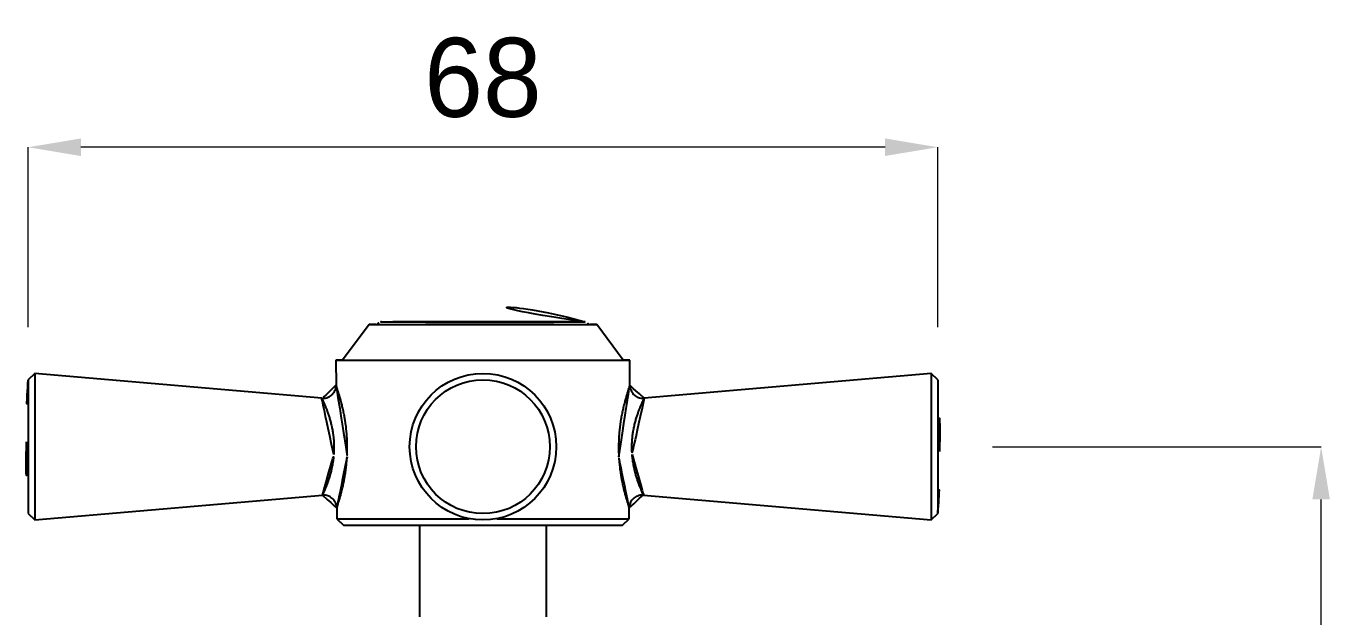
# Model space of a CAD drawing. Extents: x 16296677672 to 16296678106, y -37409616503 to -37409616185.
# Drawn here: x 16296677752.8 to 16296677851.8, y -37409616349.2 to -37409616304.3 of the extents above; entities that cross this region are included whole.
import ezdxf

# ---------------------------------------------------------------- set-up
doc = ezdxf.new("R2010")
doc.units = 0
doc.header["$LTSCALE"] = 10
doc.header["$MEASUREMENT"] = 0
doc.header["$PDMODE"] = 3
doc.header["$PDSIZE"] = -10
doc.layers.get('0').update_dxf_attribs({"linetype": 'CONTINUOUS'})
doc.layers.get('DEFPOINTS').update_dxf_attribs({"linetype": 'CONTINUOUS'})
doc.layers.add('DWG', color=7, linetype='CONTINUOUS')
doc.styles.add('Daelim Dimension', font='')
doc.styles.get('Daelim Dimension').set_extended_font_data('나눔고딕')
doc.dimstyles.new('DEFAULT', dxfattribs={"dimscale": 2, "dimtxt": 2, "dimasz": 2, "dimexe": 0, "dimexo": 2, "dimgap": 1, "dimtad": 1, "dimdec": 1, "dimzin": 9, "dimdsep": 46, "dimtxsty": 'Daelim Dimension', "dimcen": 0.5, "dimclrd": 252, "dimclre": 252, "dimclrt": 3, "dimadec": 1, "dimazin": 0, "dimtfac": 1, "dimtdec": 1, "dimtix": 1, "dimtmove": 0, "dimatfit": 3, "dimfxl": 1, "dimtolj": 1, "dimtzin": 1, "dimlwd": 9, "dimlwe": 9, "dimarcsym": 0})

# ---------------------------------------------------------------- blocks, each defined once
blk = doc.blocks.new('*D92')
at = {"color": 5, "lineweight": 9, "ltscale": 0.5, "transparency": 16777216}
for p, q in [((16296677826.205391, -37409616336.265823), (16296677851.151831, -37409616336.265823)), ((16296677851.151831, -37409616383.218193), (16296677851.151831, -37409616340.265823)), ((16296677791.52178, -37409616387.218193), (16296677851.151831, -37409616387.218193))]:
    blk.add_line(p, q, dxfattribs=at)
at = {"color": 5, "ltscale": 0.5, "transparency": 16777216}
for points in [[(16296677850.485161, -37409616340.265823), (16296677851.818501, -37409616340.265823), (16296677851.151831, -37409616336.265823)], [(16296677850.485161, -37409616383.218193), (16296677851.818501, -37409616383.218193), (16296677851.151831, -37409616387.218193)]]:
    blk.add_solid(points, dxfattribs=at)
at = {"layer": 'DEFPOINTS', "color": 0, "ltscale": 0.5, "transparency": 16777216}
for p in [(16296677822.205391, -37409616336.265823), (16296677851.151831, -37409616336.265823), (16296677787.52178, -37409616387.218193)]:
    blk.add_point(p, dxfattribs=at)
at = {"color": 7, "ltscale": 0.5, "transparency": 16777216, "insert": (16296677845.885719, -37409616361.730659), "char_height": 6, "attachment_point": 5, "rotation": 90, "style": 'Daelim Dimension'}
blk.add_mtext('\\A1;60~67', dxfattribs=at)
blk = doc.blocks.new('*D93')
at = {"color": 5, "lineweight": 9, "ltscale": 0.5, "transparency": 16777216}
for p, q in [((16296677752.999519, -37409616327.184937), (16296677752.999519, -37409616313.519409)), ((16296677818.04402, -37409616313.519409), (16296677756.999519, -37409616313.519409)), ((16296677822.04402, -37409616327.184937), (16296677822.04402, -37409616313.519409))]:
    blk.add_line(p, q, dxfattribs=at)
at = {"color": 5, "ltscale": 0.5, "transparency": 16777216}
for points in [[(16296677756.999519, -37409616312.852753), (16296677756.999519, -37409616314.186073), (16296677752.999519, -37409616313.519409)], [(16296677818.04402, -37409616312.852753), (16296677818.04402, -37409616314.186073), (16296677822.04402, -37409616313.519409)]]:
    blk.add_solid(points, dxfattribs=at)
at = {"layer": 'DEFPOINTS', "color": 0, "ltscale": 0.5, "transparency": 16777216}
for p in [(16296677752.999519, -37409616313.519409), (16296677752.999519, -37409616331.184937), (16296677822.04402, -37409616331.184937)]:
    blk.add_point(p, dxfattribs=at)
at = {"color": 7, "ltscale": 0.5, "transparency": 16777216, "insert": (16296677787.52177, -37409616308.253311), "char_height": 6, "attachment_point": 5, "style": 'Daelim Dimension'}
blk.add_mtext('\\A1;68', dxfattribs=at)

msp = doc.modelspace()

# ---------------------------------------------------------------- linework, layer by layer
at = {"layer": 'DWG', "color": 0}
for p, q in [((16296677778.885889, -37409616326.985298), (16296677776.86804, -37409616329.692459)), ((16296677779.393881, -37409616326.982643), (16296677778.885889, -37409616326.985298)), ((16296677778.885889, -37409616326.985298), (16296677796.15765, -37409616326.985298)), ((16296677779.393881, -37409616326.982643), (16296677795.64966, -37409616326.982643)), ((16296677779.7584, -37409616326.785141), (16296677779.75802, -37409616326.785461)), ((16296677795.285549, -37409616326.785553), (16296677795.28554, -37409616326.7855)), ((16296677796.15765, -37409616326.985298), (16296677795.64966, -37409616326.982643)), ((16296677798.17551, -37409616329.692459), (16296677796.15765, -37409616326.985298)), ((16296677776.86804, -37409616329.692459), (16296677776.360041, -37409616329.695122)), ((16296677776.360041, -37409616329.695122), (16296677776.370001, -37409616331.596649)), ((16296677776.360041, -37409616329.695122), (16296677798.6835, -37409616329.695122)), ((16296677776.86804, -37409616329.692459), (16296677798.17551, -37409616329.692459)), ((16296677798.6835, -37409616329.695122), (16296677798.17551, -37409616329.692459)), ((16296677798.67354, -37409616331.597137), (16296677798.6835, -37409616329.695122)), ((16296677753.504299, -37409616330.700951), (16296677752.999531, -37409616331.184898)), ((16296677752.999531, -37409616331.184898), (16296677752.999531, -37409616341.346718)), ((16296677775.28866, -37409616332.585739), (16296677753.504299, -37409616330.700951)), ((16296677753.504299, -37409616330.700951), (16296677753.504299, -37409616341.830673)), ((16296677821.539249, -37409616330.700951), (16296677799.75334, -37409616332.585876)), ((16296677822.04402, -37409616331.184898), (16296677821.539249, -37409616330.700951)), ((16296677821.539249, -37409616330.700951), (16296677821.539249, -37409616336.265808)), ((16296677822.04402, -37409616331.184898), (16296677822.04402, -37409616336.265808)), ((16296677752.83816, -37409616335.904068), (16296677752.83816, -37409616336.627548)), ((16296677821.539249, -37409616336.265808), (16296677821.539249, -37409616341.830673)), ((16296677822.04402, -37409616336.265808), (16296677822.04402, -37409616341.346718)), ((16296677822.205379, -37409616336.627548), (16296677822.205379, -37409616335.904068)), ((16296677753.504299, -37409616341.830673), (16296677775.338711, -37409616339.941544)), ((16296677799.704109, -37409616339.941483), (16296677821.539249, -37409616341.830673)), ((16296677776.418819, -37409616340.919937), (16296677776.423059, -37409616341.7304)), ((16296677798.62048, -37409616341.7304), (16296677798.624741, -37409616340.916496)), ((16296677752.999531, -37409616341.346718), (16296677753.504299, -37409616341.830673)), ((16296677776.423059, -37409616341.7304), (16296677776.93371, -37409616342.235733)), ((16296677776.423059, -37409616341.7304), (16296677786.470779, -37409616341.7304)), ((16296677788.573851, -37409616341.7304), (16296677798.62048, -37409616341.7304)), ((16296677798.109831, -37409616342.235733), (16296677798.62048, -37409616341.7304)), ((16296677821.539249, -37409616341.830673), (16296677822.04402, -37409616341.346718)), ((16296677776.93371, -37409616342.235733), (16296677798.109831, -37409616342.235733)), ((16296677782.69577, -37409616342.235893), (16296677782.69577, -37409616349.193832)), ((16296677792.347771, -37409616349.193832), (16296677792.347771, -37409616342.235893))]:
    msp.add_line(p, q, dxfattribs=at)
for radius in [5.564859, 5.08091]:
    msp.add_circle((16296677787.52177, -37409616336.265808), radius, dxfattribs=at)
for centre, radius, start, end in [((16296677787.52177, -37409616353.095619), 27.432, 73.56223226, 106.43776774), ((16296677821.926161, -37409616335.904068), 69.088, 176.08330291, 180), ((16296677753.11738, -37409616335.904068), 69.088, 0, 3.91669709), ((16296677821.926161, -37409616336.627548), 69.088, 180, 183.91669709), ((16296677753.11738, -37409616336.627548), 69.088, 356.08330291, 0)]:
    msp.add_arc(centre, radius, start, end, dxfattribs=at)
for start_param, end_param in [(0, 6.279161559), (3.139251294, 6.283185307), (0.001468695, 6.283185307)]:
    msp.add_ellipse((16296677787.52177, -37409616326.785553), major_axis=(7.763774, 0), ratio=0.005235964, start_param=start_param, end_param=end_param, dxfattribs=at)
for points, knots in [([(16296677779.61241, -37409616326.856293), (16296677779.609751, -37409616326.857712), (16296677779.5665, -37409616326.881668), (16296677779.50024, -37409616326.953812), (16296677779.45241, -37409616327.0326), (16296677779.435671, -37409616327.070648)], [0, 0, 0, 0, 0.033802781, 0.555177979, 1, 1, 1, 1]), ([(16296677795.567881, -37409616326.996117), (16296677795.567881, -37409616326.996117), (16296677795.544161, -37409616326.957962), (16296677795.51556, -37409616326.919693), (16296677795.478661, -37409616326.893051), (16296677795.47673, -37409616326.891693)], [0, 0, 0, 0, 0.000013683, 0.948146376, 1, 1, 1, 1]), ([(16296677776.363239, -37409616331.596573), (16296677776.365931, -37409616331.628326), (16296677776.369419, -37409616331.761162), (16296677776.292549, -37409616332.020241), (16296677776.09119, -37409616332.318657), (16296677775.76889, -37409616332.528763), (16296677775.48325, -37409616332.605591), (16296677775.32295, -37409616332.582932), (16296677775.290251, -37409616332.576271)], [0, 0, 0, 0, 0.057802615, 0.244139066, 0.482646241, 0.702335227, 0.939691776, 1, 1, 1, 1]), ([(16296677776.36993, -37409616331.583801), (16296677776.369949, -37409616331.583832), (16296677776.3715, -37409616331.588303), (16296677776.375681, -37409616331.600403), (16296677776.37694, -37409616331.604027), (16296677776.37982, -37409616331.612381), (16296677776.381451, -37409616331.617104), (16296677776.386881, -37409616331.632858), (16296677776.391199, -37409616331.645432), (16296677776.406151, -37409616331.689133), (16296677776.41877, -37409616331.72625), (16296677776.448771, -37409616331.815773), (16296677776.46615, -37409616331.868187), (16296677776.49052, -37409616331.943192), (16296677776.495529, -37409616331.958656), (16296677776.5058, -37409616331.99057), (16296677776.51108, -37409616332.007027), (16296677776.52722, -37409616332.057663), (16296677776.53837, -37409616332.093002), (16296677776.57288, -37409616332.203644), (16296677776.59726, -37409616332.283524), (16296677776.648001, -37409616332.454964), (16296677776.67436, -37409616332.546509), (16296677776.714861, -37409616332.692482), (16296677776.72851, -37409616332.742577), (16296677776.749161, -37409616332.819901), (16296677776.756069, -37409616332.846046), (16296677776.769871, -37409616332.898804), (16296677776.77677, -37409616332.925423), (16296677776.811199, -37409616333.059853), (16296677776.83857, -37409616333.171478), (16296677776.892281, -37409616333.402573), (16296677776.918619, -37409616333.522057), (16296677776.96958, -37409616333.768852), (16296677776.9942, -37409616333.896156), (16296677777.02347, -37409616334.060333), (16296677777.029249, -37409616334.093384), (16296677777.040581, -37409616334.159668), (16296677777.057261, -37409616334.259483), (16296677777.073009, -37409616334.360451), (16296677777.103149, -37409616334.563904), (16296677777.13974, -37409616334.839203), (16296677777.168261, -37409616335.122528), (16296677777.186279, -37409616335.338097), (16296677777.191719, -37409616335.410477), (16296677777.199011, -37409616335.519821), (16296677777.20129, -37409616335.556427), (16296677777.20554, -37409616335.629761), (16296677777.20751, -37409616335.666428), (16296677777.21656, -37409616335.849716), (16296677777.22596, -37409616336.142906), (16296677777.22518, -37409616336.435928), (16296677777.220791, -37409616336.655617), (16296677777.21764, -37409616336.765457), (16296677777.21307, -37409616336.875267), (16296677777.209709, -37409616336.948471), (16296677777.207861, -37409616336.9851), (16296677777.20587, -37409616337.02166)], [0, 0, 0, 0, 0.041022086, 0.041022086, 0.055124702, 0.055124702, 0.069227319, 0.069227319, 0.097432551, 0.097432551, 0.153843017, 0.153843017, 0.210253482, 0.210253482, 0.224356099, 0.224356099, 0.238458715, 0.238458715, 0.266663948, 0.266663948, 0.323074413, 0.323074413, 0.379484879, 0.379484879, 0.407690112, 0.407690112, 0.421792728, 0.421792728, 0.435895345, 0.435895345, 0.49230581, 0.49230581, 0.548716276, 0.548716276, 0.605126741, 0.605126741, 0.619229358, 0.619229358, 0.633331974, 0.661537207, 0.661537207, 0.717947672, 0.774358138, 0.774358138, 0.802563371, 0.802563371, 0.816665987, 0.816665987, 0.830768603, 0.830768603, 0.887179069, 0.943589534, 0.943589534, 0.971794767, 0.985897384, 0.985897384, 1, 1, 1, 1]), ([(16296677797.837681, -37409616337.02166), (16296677797.829691, -37409616336.875427), (16296677797.82423, -37409616336.729141), (16296677797.818371, -37409616336.436417), (16296677797.817579, -37409616336.143547), (16296677797.82696, -37409616335.850403), (16296677797.836, -37409616335.667099), (16296677797.837971, -37409616335.630402), (16296677797.842211, -37409616335.557152), (16296677797.84903, -37409616335.447639), (16296677797.85718, -37409616335.339218), (16296677797.87516, -37409616335.123817), (16296677797.90365, -37409616334.840424), (16296677797.9403, -37409616334.564537), (16296677797.97053, -37409616334.360474), (16296677797.98106, -37409616334.292931), (16296677797.997511, -37409616334.192329), (16296677798.00309, -37409616334.158943), (16296677798.01441, -37409616334.092697), (16296677798.043131, -37409616333.928307), (16296677798.07379, -37409616333.769753), (16296677798.12463, -37409616333.523438), (16296677798.150961, -37409616333.403961), (16296677798.19129, -37409616333.230347), (16296677798.21167, -37409616333.144943), (16296677798.232269, -37409616333.061684), (16296677798.24605, -37409616333.00666), (16296677798.25296, -37409616332.979347), (16296677798.28751, -37409616332.844437), (16296677798.31493, -37409616332.742104), (16296677798.36861, -37409616332.548553), (16296677798.394871, -37409616332.457314), (16296677798.44549, -37409616332.286186), (16296677798.469851, -37409616332.206291), (16296677798.49865, -37409616332.113922), (16296677798.50432, -37409616332.095818), (16296677798.51549, -37409616332.060387), (16296677798.52099, -37409616332.04303), (16296677798.53714, -37409616331.992363), (16296677798.547409, -37409616331.96048), (16296677798.57663, -37409616331.870522), (16296677798.594, -37409616331.818092), (16296677798.624029, -37409616331.728432), (16296677798.63669, -37409616331.6912), (16296677798.651739, -37409616331.647186), (16296677798.656099, -37409616331.634506), (16296677798.6616, -37409616331.618538), (16296677798.66326, -37409616331.613724), (16296677798.66622, -37409616331.605141), (16296677798.667521, -37409616331.601387), (16296677798.671961, -37409616331.588539), (16296677798.673611, -37409616331.583794), (16296677798.673611, -37409616331.583801)], [0, 0, 0, 0, 0.056330643, 0.056330643, 0.112661287, 0.16899193, 0.16899193, 0.183074591, 0.183074591, 0.197157252, 0.225322574, 0.225322574, 0.281653217, 0.337983861, 0.337983861, 0.366149182, 0.366149182, 0.380231843, 0.380231843, 0.394314504, 0.450645147, 0.450645147, 0.506975791, 0.506975791, 0.535141113, 0.549223773, 0.549223773, 0.563306434, 0.563306434, 0.619637078, 0.619637078, 0.675967721, 0.675967721, 0.732298364, 0.732298364, 0.746381025, 0.746381025, 0.760463686, 0.760463686, 0.788629008, 0.788629008, 0.844959651, 0.844959651, 0.901290295, 0.901290295, 0.929455616, 0.929455616, 0.943538277, 0.943538277, 0.957620938, 0.957620938, 1, 1, 1, 1]), ([(16296677799.75432, -37409616332.573868), (16296677799.66588, -37409616332.586327), (16296677799.46076, -37409616332.587402), (16296677799.155149, -37409616332.467552), (16296677798.908369, -37409616332.256706), (16296677798.758739, -37409616332.020576), (16296677798.691231, -37409616331.802147), (16296677798.66927, -37409616331.6623), (16296677798.67341, -37409616331.598473), (16296677798.673479, -37409616331.597527)], [0, 0, 0, 0, 0.157800838, 0.37856914, 0.580769651, 0.744504481, 0.88280793, 0.998271169, 1, 1, 1, 1]), ([(16296677776.19227, -37409616336.861992), (16296677776.201481, -37409616336.741638), (16296677776.207661, -37409616336.621246), (16296677776.213921, -37409616336.380371), (16296677776.214081, -37409616336.13942), (16296677776.202009, -37409616335.898308), (16296677776.19066, -37409616335.747559), (16296677776.18819, -37409616335.717369), (16296677776.182911, -37409616335.65731), (16296677776.174471, -37409616335.56765), (16296677776.164499, -37409616335.479202), (16296677776.14262, -37409616335.303902), (16296677776.108339, -37409616335.074379), (16296677776.065121, -37409616334.852928), (16296677776.02981, -37409616334.689827), (16296677776.017559, -37409616334.635963), (16296677775.99218, -37409616334.529213), (16296677775.979099, -37409616334.47657), (16296677775.939079, -37409616334.321671), (16296677775.911289, -37409616334.222099), (16296677775.8543, -37409616334.029968), (16296677775.8251, -37409616333.937424), (16296677775.766069, -37409616333.759193), (16296677775.736231, -37409616333.673523), (16296677775.699011, -37409616333.570824), (16296677775.691561, -37409616333.550484), (16296677775.676769, -37409616333.51046), (16296677775.65469, -37409616333.451309), (16296677775.633011, -37409616333.394791), (16296677775.59029, -37409616333.285233), (16296677775.562679, -37409616333.216797), (16296677775.50992, -37409616333.08918), (16296677775.484751, -37409616333.029991), (16296677775.45529, -37409616332.961998), (16296677775.449499, -37409616332.9487), (16296677775.43812, -37409616332.922707), (16296677775.432541, -37409616332.910042), (16296677775.416229, -37409616332.873138), (16296677775.405899, -37409616332.849983), (16296677775.376579, -37409616332.78476), (16296677775.359289, -37409616332.746971), (16296677775.32966, -37409616332.682808), (16296677775.317329, -37409616332.656441), (16296677775.305321, -37409616332.630898), (16296677775.30308, -37409616332.62616), (16296677775.298969, -37409616332.617439), (16296677775.297091, -37409616332.613457), (16296677775.292, -37409616332.602692), (16296677775.289351, -37409616332.597107), (16296677775.284981, -37409616332.587914), (16296677775.28376, -37409616332.585327), (16296677775.283751, -37409616332.585312)], [0, 0, 0, 0, 0.056671519, 0.056671519, 0.113343037, 0.170014556, 0.170014556, 0.184182436, 0.184182436, 0.198350315, 0.226686075, 0.226686075, 0.283357593, 0.340029112, 0.340029112, 0.368364871, 0.368364871, 0.396700631, 0.396700631, 0.45337215, 0.45337215, 0.510043668, 0.510043668, 0.566715187, 0.566715187, 0.580883067, 0.580883067, 0.595050946, 0.623386706, 0.623386706, 0.680058224, 0.680058224, 0.736729743, 0.736729743, 0.750897623, 0.750897623, 0.765065502, 0.765065502, 0.793401262, 0.793401262, 0.85007278, 0.85007278, 0.906744299, 0.906744299, 0.920912179, 0.920912179, 0.935080058, 0.935080058, 0.963415818, 0.963415818, 1, 1, 1, 1]), ([(16296677799.75979, -37409616332.585312), (16296677799.75979, -37409616332.585327), (16296677799.758459, -37409616332.588127), (16296677799.75478, -37409616332.595879), (16296677799.75359, -37409616332.598373), (16296677799.750851, -37409616332.604156), (16296677799.74929, -37409616332.60746), (16296677799.744089, -37409616332.618469), (16296677799.73991, -37409616332.627319), (16296677799.725349, -37409616332.658302), (16296677799.71294, -37409616332.68483), (16296677799.68322, -37409616332.749222), (16296677799.665899, -37409616332.787086), (16296677799.63658, -37409616332.852371), (16296677799.621071, -37409616332.887131), (16296677799.60437, -37409616332.92511), (16296677799.592979, -37409616332.951157), (16296677799.58716, -37409616332.964523), (16296677799.557619, -37409616333.032738), (16296677799.532431, -37409616333.092033), (16296677799.479719, -37409616333.219612), (16296677799.45219, -37409616333.287918), (16296677799.395479, -37409616333.433456), (16296677799.36631, -37409616333.510696), (16296677799.32926, -37409616333.612968), (16296677799.321831, -37409616333.633713), (16296677799.3069, -37409616333.675774), (16296677799.29941, -37409616333.697113), (16296677799.27701, -37409616333.76165), (16296677799.262119, -37409616333.805519), (16296677799.217739, -37409616333.93959), (16296677799.18854, -37409616334.032257), (16296677799.131639, -37409616334.224274), (16296677799.103951, -37409616334.323593), (16296677799.06414, -37409616334.477783), (16296677799.051161, -37409616334.530037), (16296677799.02589, -37409616334.63636), (16296677799.01358, -37409616334.690483), (16296677798.97823, -37409616334.853912), (16296677798.93498, -37409616335.075638), (16296677798.900749, -37409616335.305099), (16296677798.878929, -37409616335.480202), (16296677798.86898, -37409616335.568512), (16296677798.860571, -37409616335.657982), (16296677798.85531, -37409616335.717888), (16296677798.85285, -37409616335.748016), (16296677798.841511, -37409616335.898811), (16296677798.82946, -37409616336.139938), (16296677798.82963, -37409616336.380791), (16296677798.83433, -37409616336.561317), (16296677798.83666, -37409616336.621483), (16296677798.842831, -37409616336.74176), (16296677798.84667, -37409616336.801842), (16296677798.851271, -37409616336.861992)], [0, 0, 0, 0, 0.038049353, 0.038049353, 0.052195686, 0.052195686, 0.066342019, 0.066342019, 0.094634685, 0.094634685, 0.151220018, 0.151220018, 0.20780535, 0.20780535, 0.236098016, 0.250244349, 0.250244349, 0.264390682, 0.264390682, 0.320976014, 0.320976014, 0.377561346, 0.377561346, 0.434146678, 0.434146678, 0.448293011, 0.448293011, 0.462439344, 0.462439344, 0.490732011, 0.490732011, 0.547317343, 0.547317343, 0.603902675, 0.603902675, 0.632195341, 0.632195341, 0.660488007, 0.660488007, 0.717073339, 0.773658671, 0.773658671, 0.801951337, 0.81609767, 0.81609767, 0.830244004, 0.830244004, 0.886829336, 0.943414668, 0.943414668, 0.971707334, 0.971707334, 1, 1, 1, 1]), ([(16296677775.332701, -37409616339.94207), (16296677775.33271, -37409616339.942047), (16296677775.33304, -37409616339.94133), (16296677775.3342, -37409616339.938828), (16296677775.334881, -37409616339.937363), (16296677775.336611, -37409616339.933647), (16296677775.339741, -37409616339.926903), (16296677775.34445, -37409616339.916687), (16296677775.355921, -37409616339.891823), (16296677775.36627, -37409616339.869263), (16296677775.391991, -37409616339.812561), (16296677775.407351, -37409616339.778412), (16296677775.43387, -37409616339.71846), (16296677775.443291, -37409616339.697021), (16296677775.45825, -37409616339.662643), (16296677775.46339, -37409616339.650803), (16296677775.473869, -37409616339.626503), (16296677775.479219, -37409616339.614037), (16296677775.506491, -37409616339.550194), (16296677775.52997, -37409616339.494217), (16296677775.57951, -37409616339.372902), (16296677775.60557, -37409616339.307541), (16296677775.65958, -37409616339.16748), (16296677775.687531, -37409616339.092789), (16296677775.723221, -37409616338.993423), (16296677775.7304, -37409616338.973221), (16296677775.74478, -37409616338.932358), (16296677775.766359, -37409616338.870392), (16296677775.787901, -37409616338.806427), (16296677775.830811, -37409616338.675911), (16296677775.859171, -37409616338.585403), (16296677775.91461, -37409616338.397339), (16296677775.9417, -37409616338.299789), (16296677775.98077, -37409616338.147949), (16296677775.99353, -37409616338.096413), (16296677776.012211, -37409616338.017677), (16296677776.018339, -37409616337.991226), (16296677776.03038, -37409616337.938133), (16296677776.036289, -37409616337.911453), (16296677776.065269, -37409616337.777367), (16296677776.10795, -37409616337.558701), (16296677776.141979, -37409616337.331612), (16296677776.163771, -37409616337.15802), (16296677776.17042, -37409616337.099602), (16296677776.182369, -37409616336.981651), (16296677776.18767, -37409616336.922173), (16296677776.19227, -37409616336.861992)], [0, 0, 0, 0, 0.023466678, 0.023466678, 0.040904773, 0.040904773, 0.058342868, 0.093219058, 0.093219058, 0.162971439, 0.162971439, 0.232723819, 0.232723819, 0.267600009, 0.267600009, 0.285038104, 0.285038104, 0.302476199, 0.302476199, 0.372228579, 0.372228579, 0.441980959, 0.441980959, 0.511733339, 0.511733339, 0.529171434, 0.529171434, 0.546609529, 0.581485719, 0.581485719, 0.651238099, 0.651238099, 0.72099048, 0.72099048, 0.75586667, 0.75586667, 0.773304765, 0.773304765, 0.79074286, 0.79074286, 0.86049524, 0.93024762, 0.93024762, 0.96512381, 0.96512381, 1, 1, 1, 1]), ([(16296677777.20587, -37409616337.02166), (16296677777.20188, -37409616337.09478), (16296677777.197269, -37409616337.167648), (16296677777.186911, -37409616337.312134), (16296677777.18116, -37409616337.38382), (16296677777.162279, -37409616337.597252), (16296677777.132759, -37409616337.877487), (16296677777.09549, -37409616338.149193), (16296677777.064989, -37409616338.349709), (16296677777.054399, -37409616338.416008), (16296677777.03793, -37409616338.514633), (16296677777.032339, -37409616338.54734), (16296677777.02103, -37409616338.61219), (16296677776.99239, -37409616338.773041), (16296677776.96204, -37409616338.92765), (16296677776.91202, -37409616339.167107), (16296677776.886271, -37409616339.282898), (16296677776.84705, -37409616339.450546), (16296677776.827299, -37409616339.53286), (16296677776.807421, -37409616339.612846), (16296677776.794161, -37409616339.665657), (16296677776.78751, -37409616339.691841), (16296677776.754339, -37409616339.821053), (16296677776.72821, -37409616339.91851), (16296677776.677481, -37409616340.101723), (16296677776.65288, -37409616340.187462), (16296677776.60594, -37409616340.346977), (16296677776.583599, -37409616340.420738), (16296677776.55757, -37409616340.504997), (16296677776.55246, -37409616340.521461), (16296677776.54244, -37409616340.553558), (16296677776.537519, -37409616340.569229), (16296677776.52317, -37409616340.614754), (16296677776.51413, -37409616340.643143), (16296677776.488701, -37409616340.722397), (16296677776.473989, -37409616340.767464), (16296677776.449459, -37409616340.841904), (16296677776.43965, -37409616340.871277), (16296677776.428961, -37409616340.903198), (16296677776.426069, -37409616340.911797), (16296677776.422779, -37409616340.921547), (16296677776.42186, -37409616340.924294), (16296677776.420389, -37409616340.928673), (16296677776.41983, -37409616340.930313), (16296677776.419069, -37409616340.932564), (16296677776.41888, -37409616340.933121), (16296677776.41889, -37409616340.933113)], [0, 0, 0, 0, 0.035063616, 0.035063616, 0.070127231, 0.070127231, 0.140254463, 0.210381694, 0.210381694, 0.24544531, 0.24544531, 0.262977118, 0.262977118, 0.280508926, 0.350636157, 0.350636157, 0.420763389, 0.420763389, 0.455827005, 0.473358813, 0.473358813, 0.49089062, 0.49089062, 0.561017852, 0.561017852, 0.631145083, 0.631145083, 0.701272315, 0.701272315, 0.718804123, 0.718804123, 0.736335931, 0.736335931, 0.771399546, 0.771399546, 0.841526778, 0.841526778, 0.911654009, 0.911654009, 0.946717625, 0.946717625, 0.964249433, 0.964249433, 0.981781241, 0.981781241, 1, 1, 1, 1]), ([(16296677798.62466, -37409616340.933113), (16296677798.62466, -37409616340.933128), (16296677798.624491, -37409616340.932602), (16296677798.623409, -37409616340.92942), (16296677798.621969, -37409616340.925163), (16296677798.61763, -37409616340.91227), (16296677798.61475, -37409616340.903702), (16296677798.60408, -37409616340.871849), (16296677798.594259, -37409616340.84243), (16296677798.569679, -37409616340.76786), (16296677798.55493, -37409616340.722702), (16296677798.529449, -37409616340.643242), (16296677798.52039, -37409616340.614799), (16296677798.501209, -37409616340.553963), (16296677798.49118, -37409616340.521851), (16296677798.45993, -37409616340.420677), (16296677798.43754, -37409616340.346786), (16296677798.39045, -37409616340.186737), (16296677798.36574, -37409616340.100571), (16296677798.327459, -37409616339.962273), (16296677798.314501, -37409616339.914658), (16296677798.294821, -37409616339.840958), (16296677798.288219, -37409616339.815987), (16296677798.275009, -37409616339.765541), (16296677798.2684, -37409616339.740044), (16296677798.23535, -37409616339.61116), (16296677798.2089, -37409616339.503677), (16296677798.156691, -37409616339.280312), (16296677798.130939, -37409616339.164421), (16296677798.08083, -37409616338.924294), (16296677798.056471, -37409616338.800049), (16296677798.027361, -37409616338.639412), (16296677798.02161, -37409616338.607079), (16296677798.010321, -37409616338.542183), (16296677797.99366, -37409616338.44442), (16296677797.977871, -37409616338.345413), (16296677797.947571, -37409616338.145729), (16296677797.910509, -37409616337.875107), (16296677797.88113, -37409616337.595802), (16296677797.86232, -37409616337.383018), (16296677797.85372, -37409616337.275787), (16296677797.846411, -37409616337.167297), (16296677797.84182, -37409616337.094704), (16296677797.83967, -37409616337.058212), (16296677797.837681, -37409616337.02166)], [0, 0, 0, 0, 0.017697798, 0.017697798, 0.052780019, 0.052780019, 0.087862241, 0.087862241, 0.158026684, 0.158026684, 0.228191127, 0.228191127, 0.263273348, 0.263273348, 0.29835557, 0.29835557, 0.368520013, 0.368520013, 0.438684456, 0.438684456, 0.473766677, 0.473766677, 0.491307788, 0.491307788, 0.508848899, 0.508848899, 0.579013342, 0.579013342, 0.649177785, 0.649177785, 0.719342228, 0.719342228, 0.736883339, 0.736883339, 0.754424449, 0.789506671, 0.789506671, 0.859671114, 0.929835557, 0.929835557, 0.964917778, 0.982458889, 0.982458889, 1, 1, 1, 1]), ([(16296677798.851271, -37409616336.861992), (16296677798.855869, -37409616336.92215), (16296677798.861219, -37409616336.982094), (16296677798.87324, -37409616337.100632), (16296677798.879919, -37409616337.159286), (16296677798.90181, -37409616337.33342), (16296677798.935961, -37409616337.560783), (16296677798.9786, -37409616337.778931), (16296677799.01325, -37409616337.939171), (16296677799.03125, -37409616338.018448), (16296677799.05015, -37409616338.096451), (16296677799.06295, -37409616338.14817), (16296677799.069441, -37409616338.173882), (16296677799.102171, -37409616338.301033), (16296677799.129351, -37409616338.398819), (16296677799.18486, -37409616338.586967), (16296677799.21319, -37409616338.677307), (16296677799.27021, -37409616338.850723), (16296677799.29891, -37409616338.933777), (16296677799.334539, -37409616339.03299), (16296677799.34165, -37409616339.052597), (16296677799.355841, -37409616339.091347), (16296677799.362921, -37409616339.110497), (16296677799.38397, -37409616339.166969), (16296677799.39781, -37409616339.203392), (16296677799.43856, -37409616339.309013), (16296677799.46472, -37409616339.374603), (16296677799.51437, -37409616339.49614), (16296677799.537849, -37409616339.552094), (16296677799.565081, -37409616339.615799), (16296677799.570419, -37409616339.628227), (16296677799.58087, -37409616339.652451), (16296677799.585991, -37409616339.664268), (16296677799.60095, -37409616339.698601), (16296677799.610359, -37409616339.720016), (16296677799.63685, -37409616339.779877), (16296677799.652189, -37409616339.813957), (16296677799.67783, -37409616339.870483), (16296677799.688129, -37409616339.892906), (16296677799.69949, -37409616339.917549), (16296677799.702591, -37409616339.924263), (16296677799.706169, -37409616339.931999), (16296677799.70719, -37409616339.934189), (16296677799.708839, -37409616339.937759), (16296677799.70949, -37409616339.939148), (16296677799.71055, -37409616339.941452), (16296677799.71085, -37409616339.942093), (16296677799.71084, -37409616339.94207)], [0, 0, 0, 0, 0.034903649, 0.034903649, 0.069807299, 0.069807299, 0.139614597, 0.209421896, 0.209421896, 0.244325546, 0.26177737, 0.26177737, 0.279229195, 0.279229195, 0.349036494, 0.349036494, 0.418843792, 0.418843792, 0.488651091, 0.488651091, 0.506102916, 0.506102916, 0.52355474, 0.52355474, 0.55845839, 0.55845839, 0.628265689, 0.628265689, 0.698072987, 0.698072987, 0.715524812, 0.715524812, 0.732976637, 0.732976637, 0.767880286, 0.767880286, 0.837687585, 0.837687585, 0.907494883, 0.907494883, 0.942398533, 0.942398533, 0.959850358, 0.959850358, 0.977302182, 0.977302182, 1, 1, 1, 1]), ([(16296677775.338289, -37409616339.954979), (16296677775.41819, -37409616339.942467), (16296677775.615499, -37409616339.936707), (16296677775.91715, -37409616340.04834), (16296677776.17021, -37409616340.254478), (16296677776.325701, -37409616340.489807), (16296677776.3978, -37409616340.708687), (16296677776.42206, -37409616340.851021), (16296677776.41868, -37409616340.917137), (16296677776.41853, -37409616340.919823)], [0, 0, 0, 0, 0.14411411, 0.366248842, 0.571807276, 0.737805412, 0.877943397, 0.995081912, 1, 1, 1, 1]), ([(16296677798.62805, -37409616340.917084), (16296677798.62755, -37409616340.865097), (16296677798.638189, -37409616340.7155), (16296677798.72674, -37409616340.45929), (16296677798.93169, -37409616340.18605), (16296677799.243561, -37409616339.991791), (16296677799.52289, -37409616339.920052), (16296677799.675699, -37409616339.944023), (16296677799.70215, -37409616339.949539)], [0, 0, 0, 0, 0.094826809, 0.278474609, 0.491877438, 0.713116795, 0.950581876, 1, 1, 1, 1])]:
    msp.add_open_spline(points, degree=3, knots=knots, dxfattribs=at)

# ---------------------------------------------------------------- dimensions: what is measured, and where the dimension line sits
at = {"ltscale": 0.5}
dim = msp.add_linear_dim(base=(16296677752.999519, -37409616313.519409), p1=(16296677822.04402, -37409616331.184937), p2=(16296677752.999519, -37409616331.184937), text='68', dimstyle='DEFAULT', override={"dimtxt": 3, "dimclrd": 5, "dimclre": 5, "dimclrt": 7}, dxfattribs=at)
dim.commit()
dim.dimension.update_dxf_attribs({"geometry": '*D93', "text_midpoint": (16296677787.52177, -37409616308.253311)})
dim = msp.add_linear_dim(base=(16296677851.151831, -37409616336.265823), p1=(16296677787.52177, -37409616387.21817), p2=(16296677822.205379, -37409616336.265808), angle=90, text='60~67', dimstyle='DEFAULT', override={"dimtxt": 3, "dimclrd": 5, "dimclre": 5, "dimclrt": 7}, dxfattribs=at)
dim.commit()
dim.dimension.update_dxf_attribs({"geometry": '*D92', "text_midpoint": (16296677851.151819, -37409616361.730659), "dimtype": 160})

doc.saveas('drawing.dxf')
